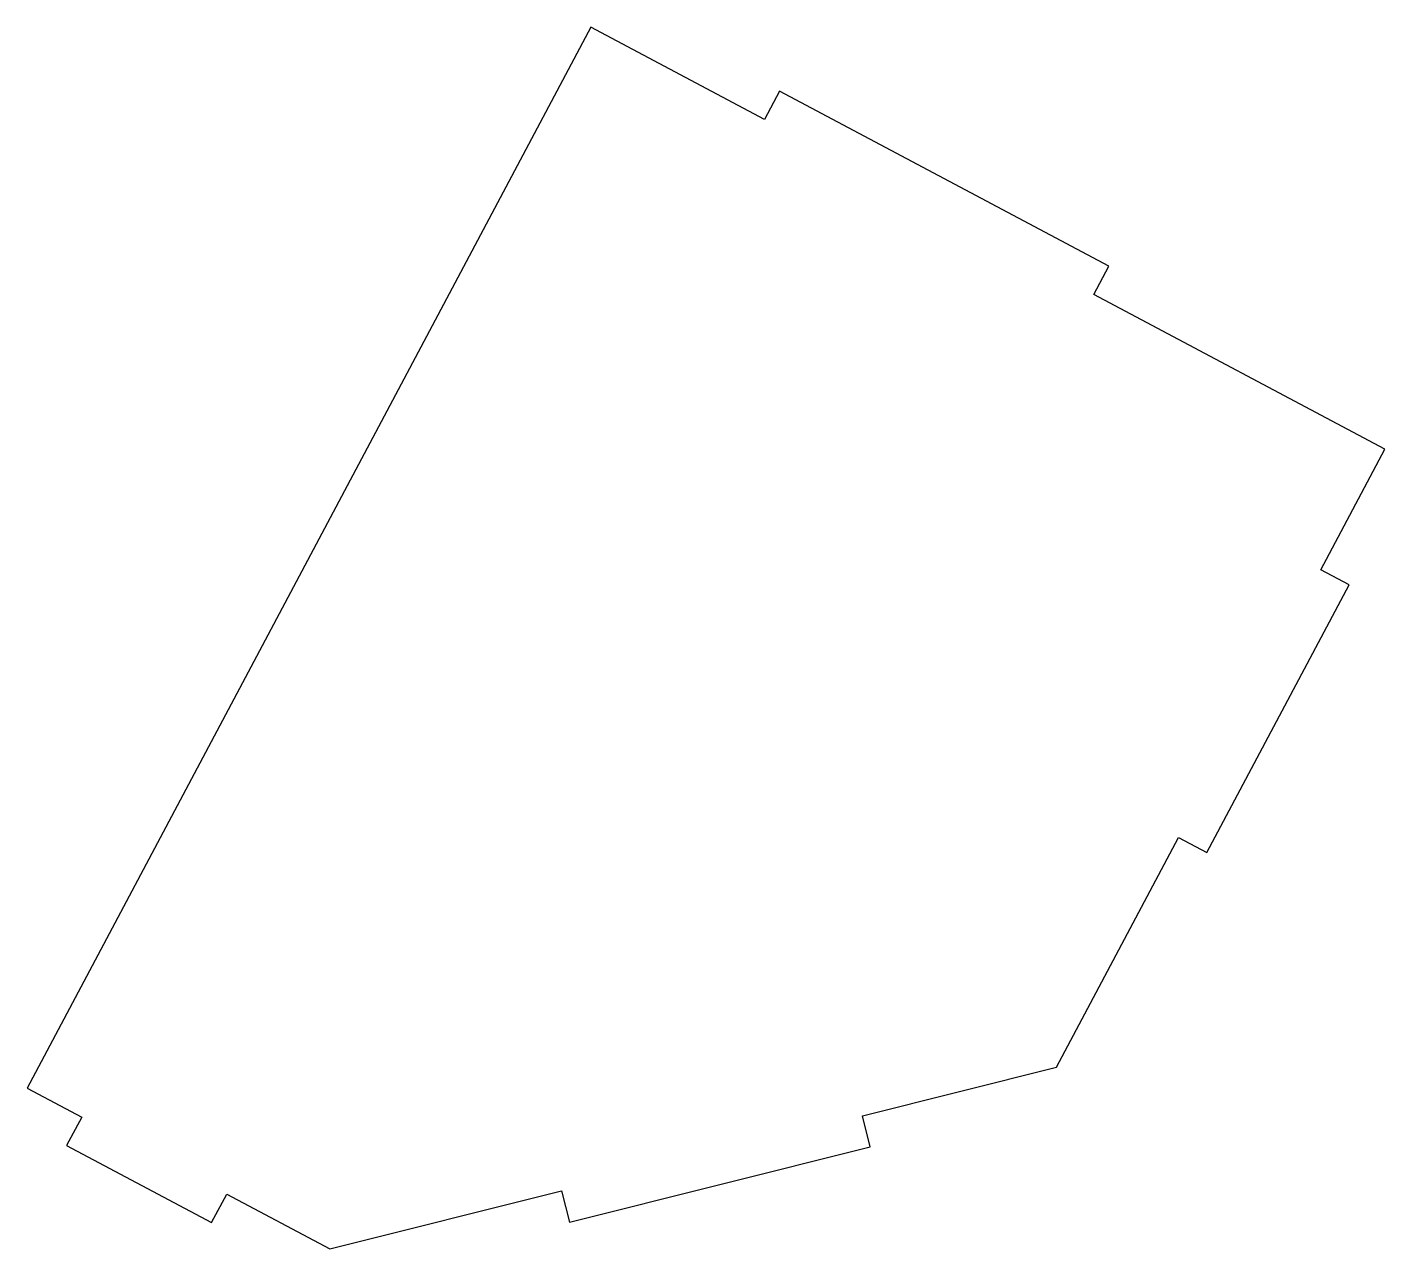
# Model space of a CAD drawing. Header units: millimetres. Extents: x -23.2 to 23.2, y -20.9 to 20.9.
import ezdxf

# ---------------------------------------------------------------- set-up
doc = ezdxf.new("R2010")
doc.units = ezdxf.units.MM
doc.layers.get('0').update_dxf_attribs({"linetype": 'CONTINUOUS'})

msp = doc.modelspace()

# ---------------------------------------------------------------- linework, layer by layer
for p, q in [((-3.945, 20.904), (-23.234, -15.394)), ((1.998, 17.746), (-3.945, 20.904)), ((2.514, 18.717), (1.998, 17.746)), ((13.785, 12.728), (2.514, 18.717)), ((13.269, 11.756), (13.785, 12.728)), ((23.234, 6.461), (13.269, 11.756)), ((21.043, 2.339), (23.234, 6.461)), ((22.014, 1.822), (21.043, 2.339)), ((17.145, -7.341), (22.014, 1.822)), ((11.997, -14.684), (16.174, -6.824)), ((16.174, -6.824), (17.145, -7.341)), ((5.354, -16.343), (11.997, -14.684)), ((-23.234, -15.394), (-21.366, -16.386)), ((-21.366, -16.386), (-21.882, -17.358)), ((5.621, -17.41), (5.354, -16.343)), ((-21.882, -17.358), (-16.922, -19.994)), ((-4.675, -19.982), (5.621, -17.41)), ((-16.922, -19.994), (-16.405, -19.023)), ((-16.405, -19.023), (-12.879, -20.897)), ((-12.879, -20.897), (-4.942, -18.914)), ((-4.942, -18.914), (-4.675, -19.982))]:
    msp.add_line(p, q)

doc.saveas('drawing.dxf')
